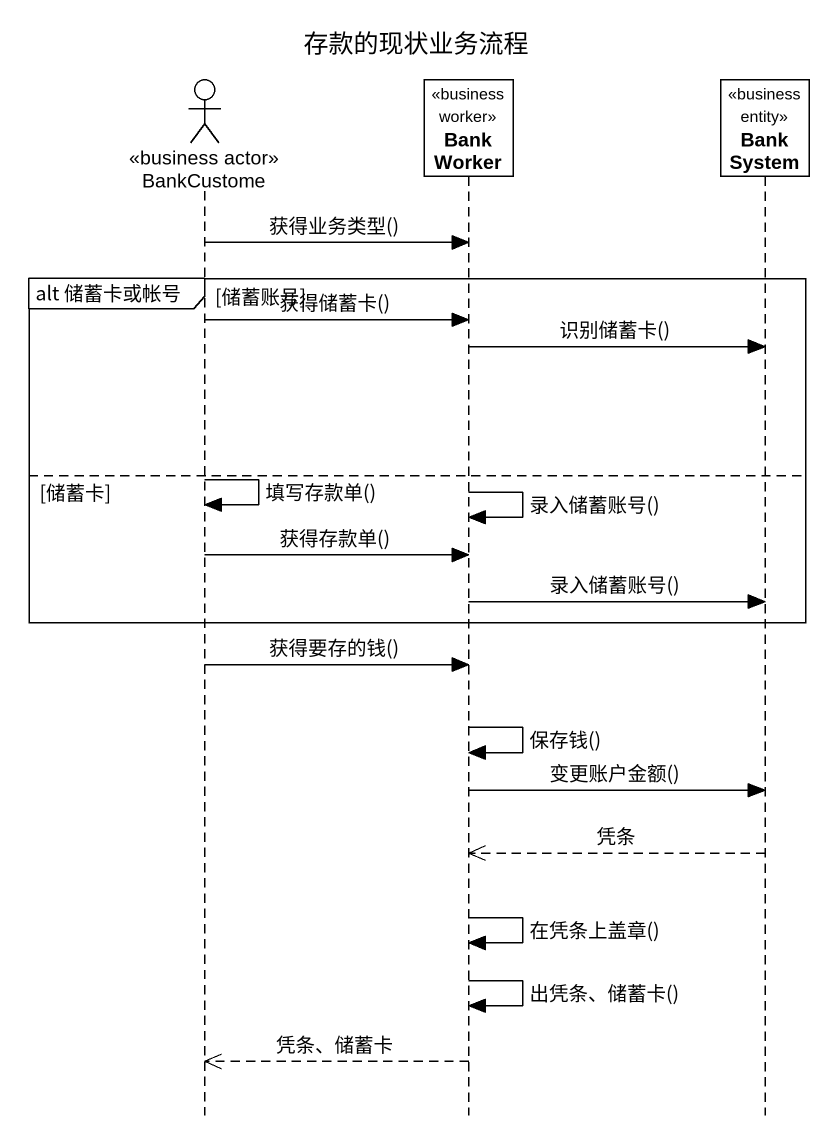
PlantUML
@startuml
title 存款的现状业务流程
hide footbox
actor BankCustome <<business actor>>
participant BankWorker <<business worker>>
participant BankSystem <<business entity>>

BankCustome -> BankWorker : 获得业务类型()
group alt 储蓄卡或帐号 [储蓄账号]
  BankCustome -> BankWorker : 获得储蓄卡()
  BankWorker -> BankSystem : 识别储蓄卡()
else 储蓄卡
  BankCustome -> BankCustome : 填写存款单()
  BankWorker -> BankWorker : 录入储蓄账号()
  BankCustome -> BankWorker : 获得存款单()
  BankWorker -> BankSystem : 录入储蓄账号()
end
BankCustome -> BankWorker : 获得要存的钱()
BankWorker -> BankWorker : 保存钱()
BankWorker -> BankSystem : 变更账户金额()
BankSystem -->> BankWorker : 凭条
BankWorker -> BankWorker : 在凭条上盖章()
BankWorker -> BankWorker : 出凭条、储蓄卡()
BankWorker -->> BankCustome : 凭条、储蓄卡
@enduml
